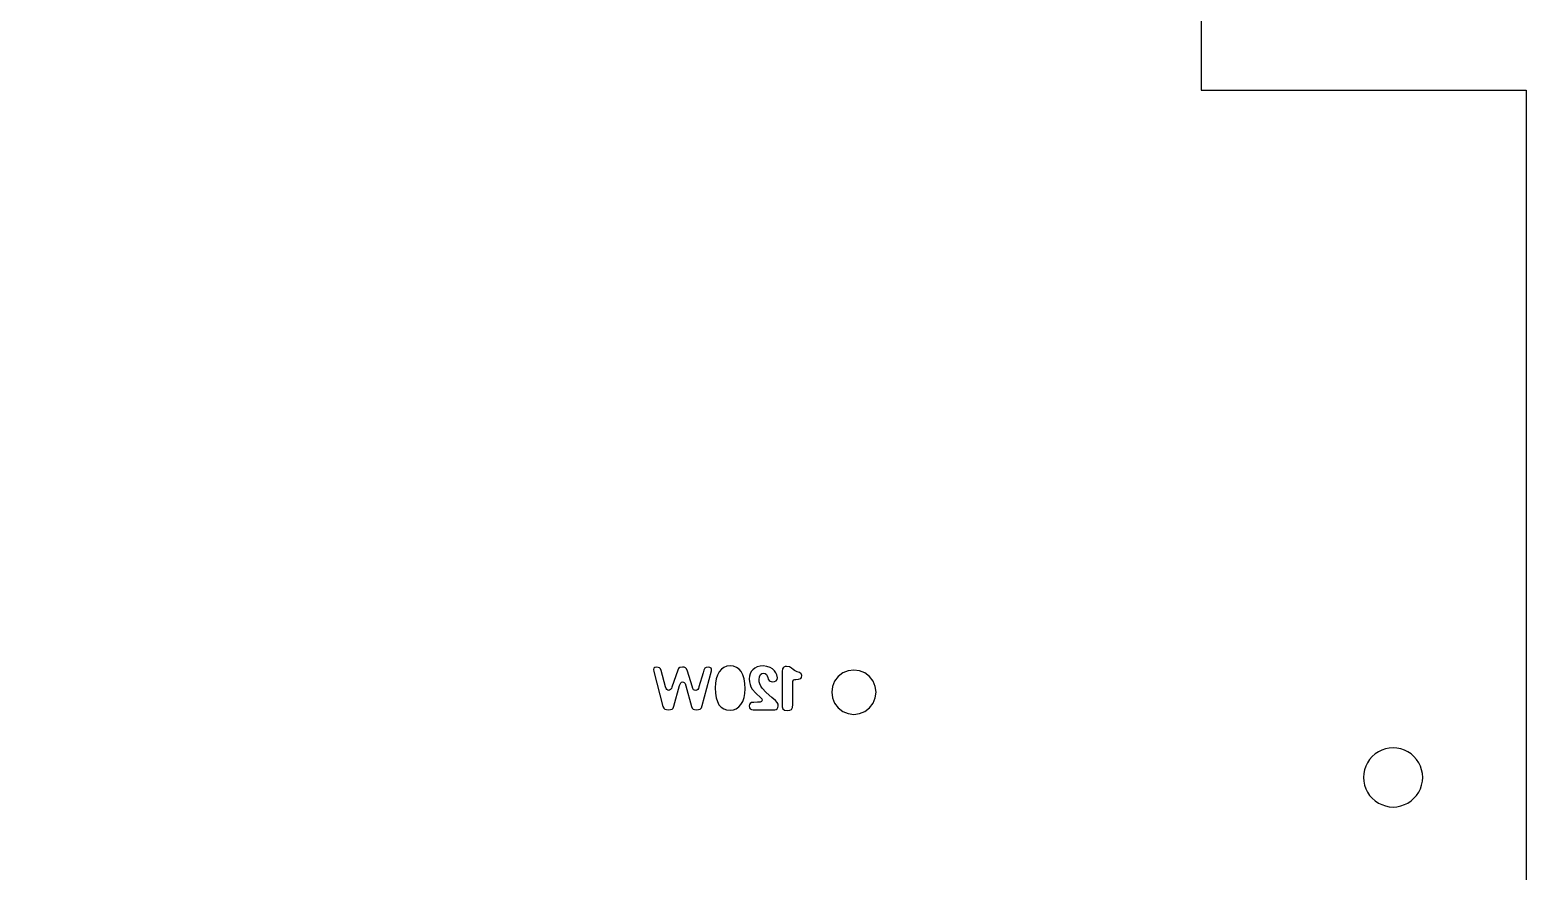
# Model space of a CAD drawing. Header units: metres. Extents: x -273 to -75, y -1504 to -1164.
# Drawn here: x -176.2 to -74.9, y -1277.4 to -1220.5 of the extents above; entities that cross this region are included whole.
import ezdxf

# ---------------------------------------------------------------- set-up
doc = ezdxf.new("R2010")
doc.units = ezdxf.units.M

msp = doc.modelspace()

# ---------------------------------------------------------------- linework, layer by layer
at = {"layer": 'COMPONENT1'}
for p, q in [((-133.94, -1263.7, 0), (-133.96, -1263.79, 0)), ((-133.96, -1263.79, 0), (-133.95, -1263.92, 0)), ((-133.87, -1263.66, 0), (-133.94, -1263.7, 0)), ((-133.75, -1263.64, 0), (-133.87, -1263.66, 0)), ((-133.64, -1263.65, 0), (-133.75, -1263.64, 0)), ((-133.55, -1263.68, 0), (-133.64, -1263.65, 0)), ((-133.49, -1263.75, 0), (-133.55, -1263.68, 0)), ((-133.45, -1263.87, 0), (-133.49, -1263.75, 0)), ((-132.26, -1263.73, 0), (-132.31, -1263.83, 0)), ((-132.19, -1263.67, 0), (-132.26, -1263.73, 0)), ((-132, -1263.64, 0), (-132.19, -1263.67, 0)), ((-131.89, -1263.64, 0), (-132, -1263.64, 0)), ((-131.8, -1263.68, 0), (-131.89, -1263.64, 0)), ((-131.72, -1263.75, 0), (-131.8, -1263.68, 0)), ((-131.67, -1263.9, 0), (-131.72, -1263.75, 0)), ((-130.48, -1263.71, 0), (-130.55, -1263.83, 0)), ((-130.39, -1263.65, 0), (-130.48, -1263.71, 0)), ((-130.25, -1263.64, 0), (-130.39, -1263.65, 0)), ((-130.14, -1263.65, 0), (-130.25, -1263.64, 0)), ((-130.06, -1263.7, 0), (-130.14, -1263.65, 0)), ((-130.03, -1263.77, 0), (-130.06, -1263.7, 0)), ((-130.04, -1263.89, 0), (-130.03, -1263.77, 0)), ((-129.37, -1263.78, 0), (-129.52, -1263.95, 0)), ((-129.2, -1263.65, 0), (-129.37, -1263.78, 0)), ((-129, -1263.57, 0), (-129.2, -1263.65, 0)), ((-128.78, -1263.55, 0), (-129, -1263.57, 0)), ((-128.55, -1263.57, 0), (-128.78, -1263.55, 0)), ((-128.34, -1263.65, 0), (-128.55, -1263.57, 0)), ((-128.17, -1263.77, 0), (-128.34, -1263.65, 0)), ((-128.02, -1263.94, 0), (-128.17, -1263.77, 0)), ((-127.11, -1263.7, 0), (-127.24, -1263.81, 0)), ((-126.94, -1263.62, 0), (-127.11, -1263.7, 0)), ((-126.75, -1263.57, 0), (-126.94, -1263.62, 0)), ((-126.53, -1263.55, 0), (-126.75, -1263.57, 0)), ((-126.28, -1263.58, 0), (-126.53, -1263.55, 0)), ((-126.07, -1263.65, 0), (-126.28, -1263.58, 0)), ((-125.9, -1263.75, 0), (-126.07, -1263.65, 0)), ((-125.77, -1263.88, 0), (-125.9, -1263.75, 0)), ((-125.23, -1263.76, 0), (-125.26, -1263.94, 0)), ((-125.19, -1263.69, 0), (-125.23, -1263.76, 0)), ((-125.14, -1263.63, 0), (-125.19, -1263.69, 0)), ((-125.06, -1263.59, 0), (-125.14, -1263.63, 0)), ((-124.95, -1263.58, 0), (-125.06, -1263.59, 0)), ((-124.76, -1263.61, 0), (-124.95, -1263.58, 0)), ((-124.62, -1263.7, 0), (-124.76, -1263.61, 0)), ((-124.51, -1263.79, 0), (-124.62, -1263.7, 0)), ((-124.41, -1263.87, 0), (-124.51, -1263.79, 0)), ((-133.95, -1263.92, 0), (-133.32, -1266.3, 0)), ((-133.15, -1264.97, 0), (-133.45, -1263.87, 0)), ((-132.31, -1263.83, 0), (-132.72, -1264.99, 0)), ((-132.21, -1264.88, 0), (-132.12, -1264.7, 0)), ((-132.12, -1264.7, 0), (-132.06, -1264.66, 0)), ((-132.06, -1264.66, 0), (-131.99, -1264.64, 0)), ((-131.99, -1264.64, 0), (-131.94, -1264.65, 0)), ((-131.94, -1264.65, 0), (-131.88, -1264.68, 0)), ((-131.88, -1264.68, 0), (-131.82, -1264.75, 0)), ((-131.82, -1264.75, 0), (-131.77, -1264.89, 0)), ((-131.34, -1264.93, 0), (-131.67, -1263.9, 0)), ((-130.6, -1264.03, 0), (-130.89, -1264.97, 0)), ((-130.66, -1266.23, 0), (-130.04, -1263.89, 0)), ((-130.55, -1263.83, 0), (-130.6, -1264.03, 0)), ((-129.77, -1264.71, 0), (-129.79, -1265.03, 0)), ((-129.72, -1264.42, 0), (-129.77, -1264.71, 0)), ((-129.63, -1264.17, 0), (-129.72, -1264.42, 0)), ((-129.52, -1263.95, 0), (-129.63, -1264.17, 0)), ((-127.91, -1264.16, 0), (-128.02, -1263.94, 0)), ((-127.82, -1264.42, 0), (-127.91, -1264.16, 0)), ((-127.77, -1264.74, 0), (-127.82, -1264.42, 0)), ((-127.76, -1265.1, 0), (-127.77, -1264.74, 0)), ((-127.47, -1264.25, 0), (-127.48, -1264.43, 0)), ((-127.48, -1264.43, 0), (-127.47, -1264.63, 0)), ((-127.42, -1264.09, 0), (-127.47, -1264.25, 0)), ((-127.47, -1264.63, 0), (-127.43, -1264.81, 0)), ((-127.43, -1264.81, 0), (-127.37, -1264.97, 0)), ((-127.34, -1263.94, 0), (-127.42, -1264.09, 0)), ((-127.24, -1263.81, 0), (-127.34, -1263.94, 0)), ((-126.81, -1264.48, 0), (-126.79, -1264.28, 0)), ((-126.8, -1264.63, 0), (-126.81, -1264.48, 0)), ((-126.76, -1264.77, 0), (-126.8, -1264.63, 0)), ((-126.79, -1264.28, 0), (-126.72, -1264.14, 0)), ((-126.69, -1264.92, 0), (-126.76, -1264.77, 0)), ((-126.72, -1264.14, 0), (-126.62, -1264.07, 0)), ((-126.62, -1264.07, 0), (-126.52, -1264.04, 0)), ((-126.52, -1264.04, 0), (-126.41, -1264.07, 0)), ((-126.41, -1264.07, 0), (-126.32, -1264.13, 0)), ((-126.32, -1264.13, 0), (-126.26, -1264.23, 0)), ((-126.26, -1264.23, 0), (-126.22, -1264.34, 0)), ((-126.22, -1264.34, 0), (-126.19, -1264.44, 0)), ((-126.19, -1264.44, 0), (-126.14, -1264.53, 0)), ((-126.14, -1264.53, 0), (-126.06, -1264.59, 0)), ((-126.06, -1264.59, 0), (-125.93, -1264.62, 0)), ((-125.93, -1264.62, 0), (-125.78, -1264.6, 0)), ((-125.78, -1264.6, 0), (-125.66, -1264.55, 0)), ((-125.68, -1264.01, 0), (-125.77, -1263.88, 0)), ((-125.62, -1264.15, 0), (-125.68, -1264.01, 0)), ((-125.66, -1264.55, 0), (-125.6, -1264.47, 0)), ((-125.57, -1264.36, 0), (-125.62, -1264.15, 0)), ((-125.6, -1264.47, 0), (-125.57, -1264.36, 0)), ((-125.26, -1263.94, 0), (-125.26, -1264.13, 0)), ((-125.26, -1264.13, 0), (-125.26, -1266.1, 0)), ((-124.54, -1264.67, 0), (-124.52, -1264.58, 0)), ((-124.54, -1264.88, 0), (-124.54, -1264.67, 0)), ((-124.52, -1264.58, 0), (-124.46, -1264.5, 0)), ((-124.46, -1264.5, 0), (-124.4, -1264.47, 0)), ((-124.24, -1263.95, 0), (-124.41, -1263.87, 0)), ((-124.4, -1264.47, 0), (-124.32, -1264.46, 0)), ((-124.32, -1264.46, 0), (-124.14, -1264.45, 0)), ((-124.08, -1264, 0), (-124.24, -1263.95, 0)), ((-124.14, -1264.45, 0), (-123.99, -1264.4, 0)), ((-123.97, -1264.08, 0), (-124.08, -1264, 0)), ((-123.99, -1264.4, 0), (-123.94, -1264.33, 0)), ((-123.94, -1264.14, 0), (-123.97, -1264.08, 0)), ((-123.93, -1264.21, 0), (-123.94, -1264.14, 0)), ((-123.94, -1264.33, 0), (-123.93, -1264.21, 0)), ((-133.11, -1265.07, 0), (-133.15, -1264.97, 0)), ((-133.06, -1265.14, 0), (-133.11, -1265.07, 0)), ((-133, -1265.19, 0), (-133.06, -1265.14, 0)), ((-132.94, -1265.21, 0), (-133, -1265.19, 0)), ((-132.87, -1265.19, 0), (-132.94, -1265.21, 0)), ((-132.8, -1265.15, 0), (-132.87, -1265.19, 0)), ((-132.75, -1265.08, 0), (-132.8, -1265.15, 0)), ((-132.72, -1264.99, 0), (-132.75, -1265.08, 0)), ((-132.58, -1266.28, 0), (-132.21, -1264.88, 0)), ((-131.77, -1264.89, 0), (-131.39, -1266.3, 0)), ((-131.29, -1265.08, 0), (-131.34, -1264.93, 0)), ((-131.25, -1265.16, 0), (-131.29, -1265.08, 0)), ((-131.18, -1265.2, 0), (-131.25, -1265.16, 0)), ((-131.09, -1265.21, 0), (-131.18, -1265.2, 0)), ((-131.03, -1265.19, 0), (-131.09, -1265.21, 0)), ((-130.97, -1265.14, 0), (-131.03, -1265.19, 0)), ((-130.92, -1265.07, 0), (-130.97, -1265.14, 0)), ((-130.89, -1264.97, 0), (-130.92, -1265.07, 0)), ((-129.79, -1265.03, 0), (-129.77, -1265.39, 0)), ((-129.77, -1265.39, 0), (-129.72, -1265.71, 0)), ((-129.72, -1265.71, 0), (-129.64, -1265.97, 0)), ((-127.92, -1265.95, 0), (-127.83, -1265.7, 0)), ((-127.83, -1265.7, 0), (-127.77, -1265.41, 0)), ((-127.77, -1265.41, 0), (-127.76, -1265.1, 0)), ((-127.37, -1264.97, 0), (-127.28, -1265.12, 0)), ((-127.28, -1265.12, 0), (-127.04, -1265.4, 0)), ((-127.04, -1265.4, 0), (-126.7, -1265.71, 0)), ((-126.7, -1265.71, 0), (-126.63, -1265.79, 0)), ((-126.6, -1265.06, 0), (-126.69, -1264.92, 0)), ((-126.63, -1265.79, 0), (-126.61, -1265.87, 0)), ((-126.33, -1265.36, 0), (-126.6, -1265.06, 0)), ((-125.95, -1265.69, 0), (-126.33, -1265.36, 0)), ((-125.71, -1265.89, 0), (-125.95, -1265.69, 0)), ((-124.54, -1266.16, 0), (-124.54, -1264.88, 0)), ((-133.32, -1266.3, 0), (-133.27, -1266.41, 0)), ((-133.27, -1266.41, 0), (-133.19, -1266.48, 0)), ((-133.19, -1266.48, 0), (-133.09, -1266.51, 0)), ((-133.09, -1266.51, 0), (-132.95, -1266.52, 0)), ((-132.95, -1266.52, 0), (-132.8, -1266.5, 0)), ((-132.8, -1266.5, 0), (-132.69, -1266.47, 0)), ((-132.69, -1266.47, 0), (-132.63, -1266.4, 0)), ((-132.63, -1266.4, 0), (-132.58, -1266.28, 0)), ((-131.39, -1266.3, 0), (-131.35, -1266.41, 0)), ((-131.35, -1266.41, 0), (-131.28, -1266.47, 0)), ((-131.28, -1266.47, 0), (-131.18, -1266.51, 0)), ((-131.18, -1266.51, 0), (-131.04, -1266.52, 0)), ((-131.04, -1266.52, 0), (-130.91, -1266.51, 0)), ((-130.91, -1266.51, 0), (-130.81, -1266.48, 0)), ((-130.81, -1266.48, 0), (-130.72, -1266.39, 0)), ((-130.72, -1266.39, 0), (-130.66, -1266.23, 0)), ((-129.64, -1265.97, 0), (-129.53, -1266.18, 0)), ((-129.53, -1266.18, 0), (-129.39, -1266.35, 0)), ((-129.39, -1266.35, 0), (-129.21, -1266.46, 0)), ((-129.21, -1266.46, 0), (-129.01, -1266.53, 0)), ((-129.01, -1266.53, 0), (-128.77, -1266.55, 0)), ((-128.77, -1266.55, 0), (-128.55, -1266.53, 0)), ((-128.55, -1266.53, 0), (-128.36, -1266.45, 0)), ((-128.36, -1266.45, 0), (-128.18, -1266.33, 0)), ((-128.18, -1266.33, 0), (-128.04, -1266.16, 0)), ((-128.04, -1266.16, 0), (-127.92, -1265.95, 0)), ((-127.47, -1266.17, 0), (-127.48, -1266.26, 0)), ((-127.48, -1266.26, 0), (-127.46, -1266.38, 0)), ((-127.41, -1266.09, 0), (-127.47, -1266.17, 0)), ((-127.46, -1266.38, 0), (-127.41, -1266.46, 0)), ((-127.32, -1266.03, 0), (-127.41, -1266.09, 0)), ((-127.41, -1266.46, 0), (-127.33, -1266.5, 0)), ((-127.33, -1266.5, 0), (-127.22, -1266.52, 0)), ((-127.17, -1266.02, 0), (-127.32, -1266.03, 0)), ((-127.22, -1266.52, 0), (-125.76, -1266.52, 0)), ((-126.92, -1266.01, 0), (-127.17, -1266.02, 0)), ((-126.75, -1266, 0), (-126.92, -1266.01, 0)), ((-126.65, -1265.95, 0), (-126.75, -1266, 0)), ((-126.61, -1265.87, 0), (-126.65, -1265.95, 0)), ((-125.76, -1266.52, 0), (-125.66, -1266.5, 0)), ((-125.59, -1266.02, 0), (-125.71, -1265.89, 0)), ((-125.66, -1266.5, 0), (-125.58, -1266.45, 0)), ((-125.53, -1266.13, 0), (-125.59, -1266.02, 0)), ((-125.58, -1266.45, 0), (-125.54, -1266.37, 0)), ((-125.54, -1266.37, 0), (-125.52, -1266.27, 0)), ((-125.52, -1266.27, 0), (-125.53, -1266.13, 0)), ((-125.26, -1266.1, 0), (-125.25, -1266.32, 0)), ((-125.25, -1266.32, 0), (-125.2, -1266.46, 0)), ((-125.2, -1266.46, 0), (-125.09, -1266.54, 0)), ((-125.09, -1266.54, 0), (-124.91, -1266.57, 0)), ((-124.91, -1266.57, 0), (-124.74, -1266.55, 0)), ((-124.74, -1266.55, 0), (-124.63, -1266.49, 0)), ((-124.63, -1266.49, 0), (-124.56, -1266.37, 0)), ((-124.56, -1266.37, 0), (-124.54, -1266.16, 0))]:
    msp.add_line(p, q, dxfattribs=at)
at = {"layer": 'Layer0'}
for points in [[(-272.9, -1224.6, 0), (-250.9, -1224.6, 0), (-250.9, -1163.6, 0), (-96.9, -1163.6, 0), (-96.9, -1224.6, 0), (-74.9, -1224.6, 0), (-74.9, -1317.6, 0), (-97.9, -1317.6, 0), (-97.9, -1503.6, 0), (-249.9, -1503.6, 0), (-249.9, -1317.6, 0), (-272.9, -1317.6, 0), (-272.9, -1224.6, 0)], [(-121.46, -1266.39, 0), (-121.15, -1266.63, 0), (-120.79, -1266.77, 0), (-120.4, -1266.83, 0), (-120.01, -1266.77, 0), (-119.65, -1266.63, 0), (-119.34, -1266.39, 0), (-119.1, -1266.08, 0), (-118.95, -1265.71, 0), (-118.9, -1265.33, 0), (-118.95, -1264.94, 0), (-119.1, -1264.58, 0), (-119.34, -1264.27, 0), (-119.65, -1264.03, 0), (-120.01, -1263.88, 0), (-120.4, -1263.83, 0), (-120.79, -1263.88, 0), (-121.15, -1264.03, 0), (-121.46, -1264.27, 0), (-121.7, -1264.58, 0), (-121.85, -1264.94, 0), (-121.9, -1265.33, 0), (-121.85, -1265.71, 0), (-121.7, -1266.08, 0), (-121.46, -1266.39, 0)], [(-85.32, -1272.51, 0), (-85.12, -1272.68, 0), (-84.9, -1272.83, 0), (-84.67, -1272.94, 0), (-84.42, -1273.03, 0), (-84.16, -1273.08, 0), (-83.9, -1273.1, 0), (-83.64, -1273.08, 0), (-83.38, -1273.03, 0), (-83.14, -1272.94, 0), (-82.9, -1272.83, 0), (-82.68, -1272.68, 0), (-82.49, -1272.51, 0), (-82.31, -1272.31, 0), (-82.17, -1272.1, 0), (-82.05, -1271.86, 0), (-81.97, -1271.61, 0), (-81.92, -1271.36, 0), (-81.9, -1271.1, 0), (-81.92, -1270.84, 0), (-81.97, -1270.58, 0), (-82.05, -1270.33, 0), (-82.17, -1270.1, 0), (-82.31, -1269.88, 0), (-82.49, -1269.68, 0), (-82.68, -1269.51, 0), (-82.9, -1269.36, 0), (-83.14, -1269.25, 0), (-83.38, -1269.17, 0), (-83.64, -1269.11, 0), (-83.9, -1269.1, 0), (-84.16, -1269.11, 0), (-84.42, -1269.17, 0), (-84.67, -1269.25, 0), (-84.9, -1269.36, 0), (-85.12, -1269.51, 0), (-85.32, -1269.68, 0), (-85.49, -1269.88, 0), (-85.63, -1270.1, 0), (-85.75, -1270.33, 0), (-85.83, -1270.58, 0), (-85.88, -1270.84, 0), (-85.9, -1271.1, 0), (-85.88, -1271.36, 0), (-85.83, -1271.61, 0), (-85.75, -1271.86, 0), (-85.63, -1272.1, 0), (-85.49, -1272.31, 0), (-85.32, -1272.51, 0)]]:
    msp.add_polyline3d(points, dxfattribs=at)

doc.saveas('drawing.dxf')
